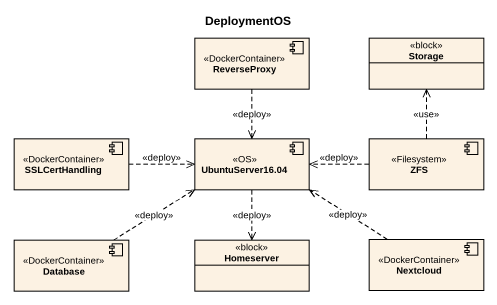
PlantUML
@startuml
title DeploymentOS
allowmixing
hide circle
hide empty members
component ReverseProxy <<DockerContainer>>
class "Storage" as Storage_ <<block>>
component SSLCertHandling <<DockerContainer>>
component "UbuntuServer16.04" as UbuntuServer16_04 <<OS>>
component ZFS <<Filesystem>>
component "Database" as Database_ <<DockerContainer>>
class Homeserver <<block>>
component Nextcloud <<DockerContainer>>
ReverseProxy ..> UbuntuServer16_04 : <<deploy>>
SSLCertHandling .right.> UbuntuServer16_04 : <<deploy>>
UbuntuServer16_04 ..> Homeserver : <<deploy>>
ZFS .up.> Storage_ : <<use>>
ZFS .left.> UbuntuServer16_04 : <<deploy>>
Database_ .right.> UbuntuServer16_04 : <<deploy>>
Nextcloud .left.> UbuntuServer16_04 : <<deploy>>
@enduml
